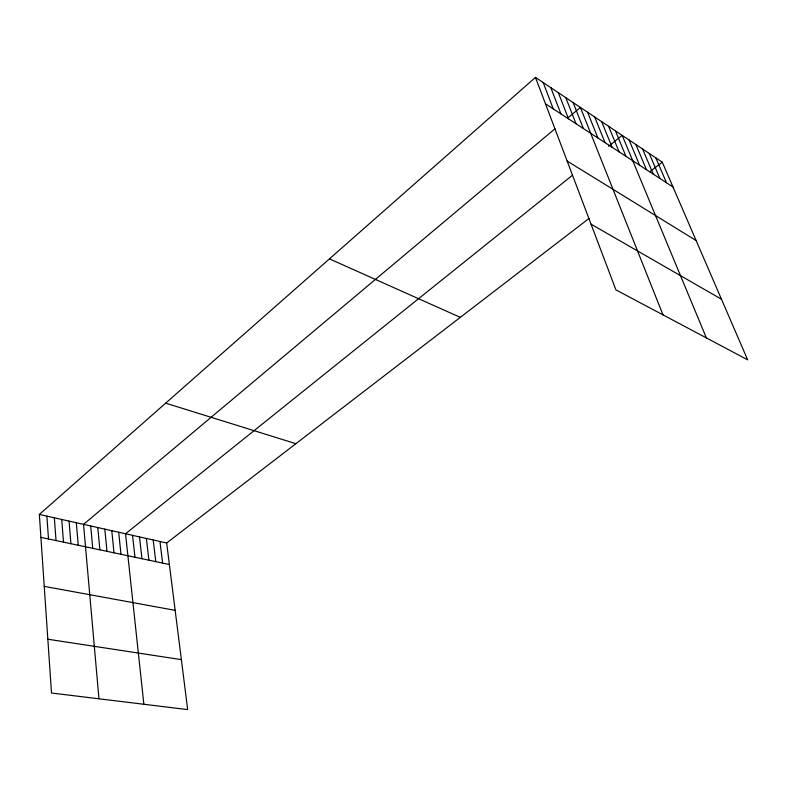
<?xml version="1.0" encoding="UTF-8"?>
<svg xmlns="http://www.w3.org/2000/svg" width="787" height="787" viewBox="0 0 787 787"><rect width="100%" height="100%" fill="white"/><g stroke="black" fill="none" stroke-linecap="round" stroke-linejoin="round"><path stroke-width="1.18" d="M589.03 218.442L166.667 543L187.68 709.608L51.499 693.013L39.35 514.442L535.465 77.392L662.27 162.161L747.65 359.826L615.926 289.882L535.465 77.392M554.943 128.793L83.54 524.358L98.955 698.797M567.584 118.188L580.403 107.435L662.998 314.879M572.415 175.285L125.536 533.773L143.864 704.276M608.607 146.264L622.192 135.364L706.372 337.908M649.737 171.792L662.27 162.161M47.84 639.221L181.374 659.644M44.239 586.364L175.167 610.348M40.914 537.383L169.382 564.515M39.35 514.442L166.667 543M165.673 403.16L295.902 443.691M329.448 258.874L460.316 317.358M591.047 224.177L721.482 299.237M567.142 161.05L696.151 240.586M545.46 103.795L673.003 187.001M655.787 157.823L666.491 182.751M649.226 153.435L659.899 178.452M642.586 148.999L653.23 174.104M635.866 144.513L646.481 169.697M629.069 139.968L639.644 165.24M615.424 130.849L625.94 156.298M608.587 126.274L619.064 151.812M601.671 121.651L612.099 147.267M594.667 116.968L605.055 142.673M587.574 112.226L597.923 138.02M573.143 102.576L583.403 128.547M565.794 97.667L576.005 123.716M558.347 92.689L568.509 118.827M550.811 87.652L560.924 113.879M543.187 82.546L553.241 108.872M159.958 541.495L162.614 563.079M153.19 539.971L155.787 561.643M146.362 538.446L148.91 560.187M139.476 536.901L141.965 558.721M132.541 535.347L134.961 557.245M118.68 532.238L120.982 554.294M111.774 530.684L114.017 552.818M104.809 529.12L106.983 551.333M97.775 527.546L99.89 549.838M90.692 525.962L92.738 548.323M76.339 522.735L78.247 545.263M69.069 521.112L70.909 543.719M61.73 519.469L63.511 542.154M54.333 517.807L56.044 540.571M46.876 516.134L48.509 538.987"/></g></svg>
